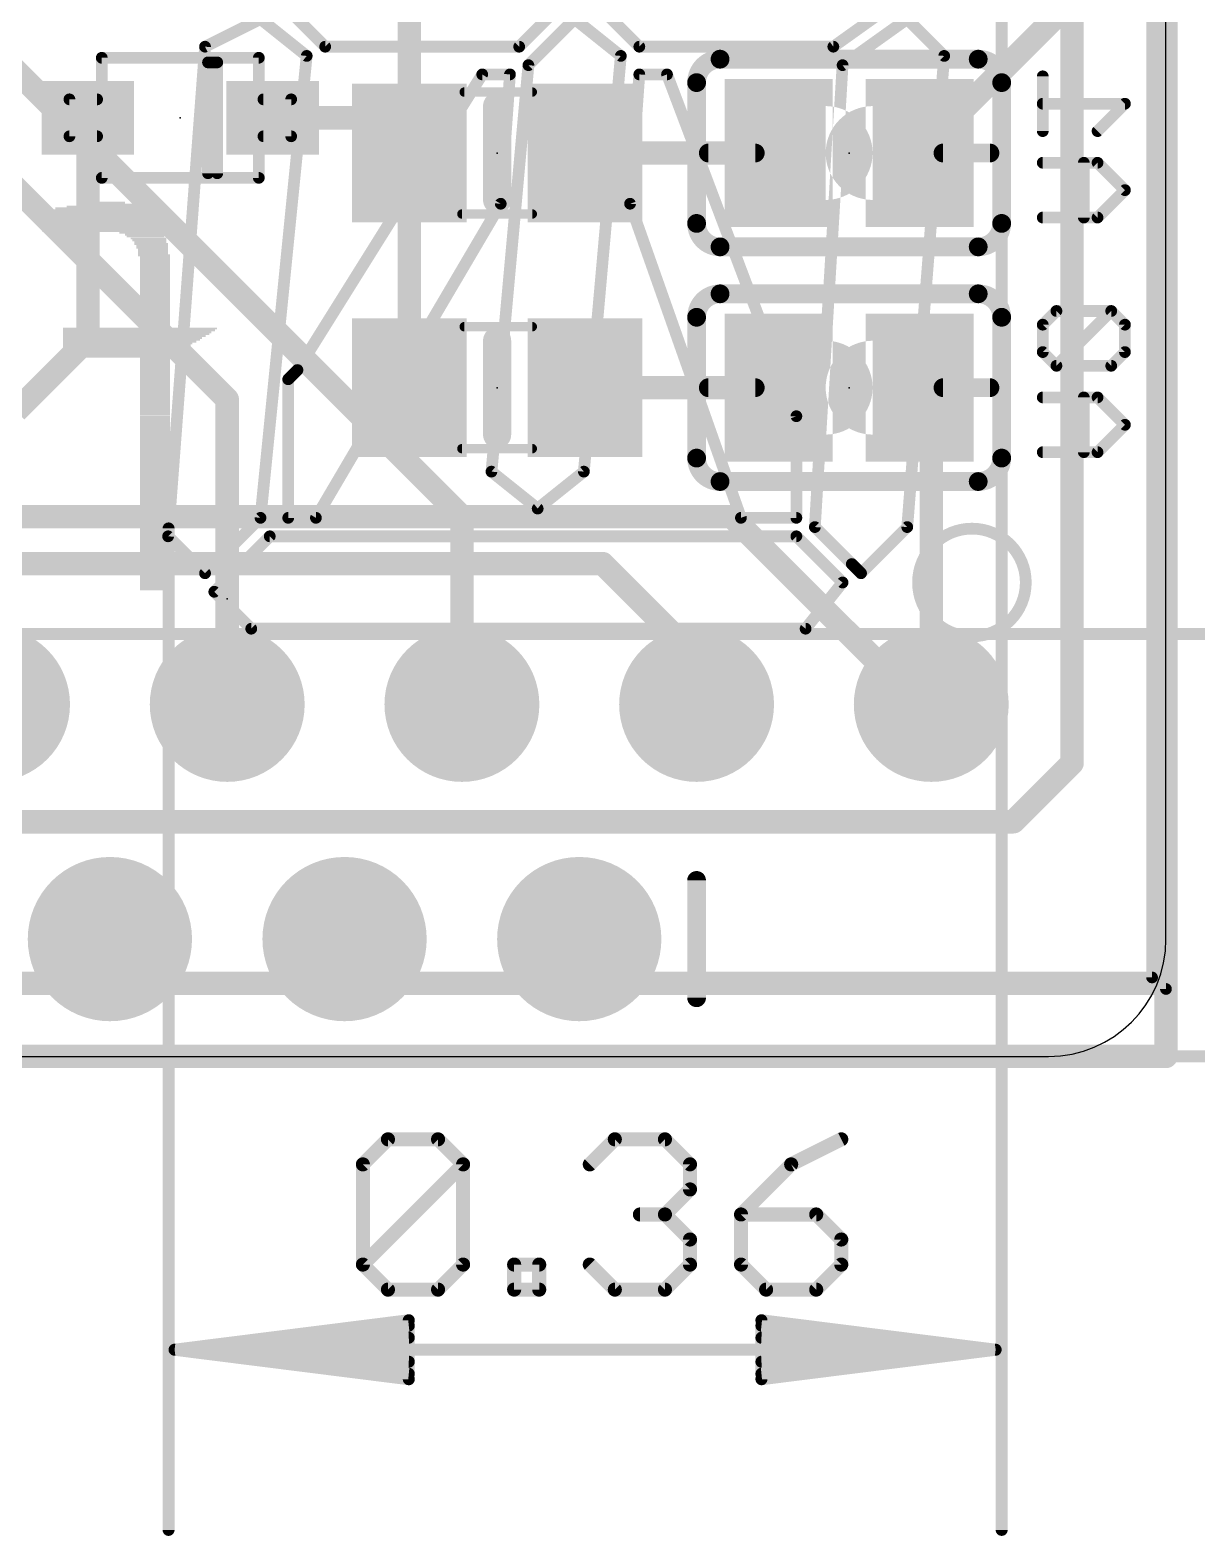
# Model space of a CAD drawing. Extents: x -25.5 to 33.9, y -16.6 to 18.1.
# Drawn here: x 13.11 to 25.73, y -16.62 to -0.32 of the extents above; entities that cross this region are included whole.
import ezdxf

# ---------------------------------------------------------------- set-up
doc = ezdxf.new("R2010")
doc.units = 0
for name, color, linetype in [('1', 12, 'CONTINUOUS'), ('16', 132, 'CONTINUOUS'), ('17', 110, 'CONTINUOUS'), ('20', 53, 'CONTINUOUS'), ('21', 40, 'CONTINUOUS'), ('22', 6, 'CONTINUOUS'), ('24', 53, 'CONTINUOUS'), ('47', 253, 'CONTINUOUS'), ('51', 253, 'CONTINUOUS'), ('52', 4, 'CONTINUOUS')]:
    doc.layers.add(name, color=color, linetype=linetype)

# ---------------------------------------------------------------- blocks, each defined once
blk = doc.blocks.new('RECT')
blk.add_solid([(-0.5, -0.5), (0.5, -0.5), (-0.5, 0.5), (0.5, 0.5)])
blk = doc.blocks.new('ROUNDP')
at = {"const_width": 0.5}
blk.add_lwpolyline([(0, -0.25, 1), (0, 0.25, 1), (0, -0.25)], format="xyb", dxfattribs=at)

msp = doc.modelspace()

# ---------------------------------------------------------------- linework, layer by layer
at = {"layer": '1', "const_width": 0.254}
for points in [[(25.4, 11.43), (25.4, -11.43)], [(24.384, -8.255), (24.384, 1.778)], [(17.78, -5.588), (11.811, 0.381)], [(15.24, -4.318), (11.43, -0.508)], [(15.24, -7.62), (15.24, -4.318)], [(17.78, -7.62), (17.78, -5.588)], [(15.24, -7.493), (15.24, -7.62)], [(23.749, -8.89), (24.384, -8.255)], [(-15.748, -8.89), (23.749, -8.89)], [(25.4, -11.43), (-25.4, -11.43)]]:
    msp.add_lwpolyline(points, dxfattribs=at)
at = {"layer": '1', "const_width": 0.127}
for points in [[(15.3035, -4.318, 1), (15.1765, -4.318)], [(15.1951, -4.3629, 1), (15.2849, -4.2731)], [(17.8435, -5.588, 1), (17.7165, -5.588)], [(17.7351, -5.6329, 1), (17.8249, -5.5431)], [(15.3035, -7.493, 1), (15.1765, -7.493)], [(15.1765, -7.62, 1), (15.3035, -7.62)], [(15.1765, -7.62, 1), (15.3035, -7.62)], [(17.7165, -7.62, 1), (17.8435, -7.62)], [(24.4289, -8.2999, 1), (24.3391, -8.2101)], [(24.3205, -8.255, 1), (24.4475, -8.255)], [(23.7041, -8.8451, 1), (23.7939, -8.9349)], [(23.749, -8.9535, 1), (23.749, -8.8265)], [(25.3365, -11.43, 1), (25.4635, -11.43)], [(25.4, -11.4935, 1), (25.4, -11.3665)]]:
    msp.add_lwpolyline(points, format="xyb", dxfattribs=at)
at = {"layer": '16', "const_width": 0.254}
for points in [[(25.4, 11.43), (25.4, -11.43)], [(17.211, -1.651), (17.211, 0.889)], [(22.733, -1.651), (24.384, 0)], [(13.732, -2.016), (13.732, -1.27)], [(13.732, -3.667), (13.732, -1.27)], [(15.732, -1.27), (16.83, -1.27)], [(16.83, -1.27), (17.211, -1.651)], [(17.211, -4.191), (17.211, -1.651)], [(21.209, -1.651), (19.111, -1.651)], [(12.954, -4.445), (13.732, -3.667)], [(21.209, -4.191), (19.111, -4.191)], [(22.733, -4.191), (22.86, -4.318)], [(22.86, -4.318), (22.86, -7.62)], [(-1.778, -5.588), (20.701, -5.588)], [(20.701, -5.588), (22.733, -7.62)], [(-0.508, -6.096), (19.304, -6.096)], [(19.304, -6.096), (20.32, -7.112)], [(20.32, -7.112), (20.32, -7.62)], [(22.733, -7.493), (22.86, -7.62)], [(22.733, -7.62), (22.86, -7.62)], [(25.4, -11.43), (-25.4, -11.43)]]:
    msp.add_lwpolyline(points, dxfattribs=at)
at = {"layer": '16', "const_width": 0.127}
for points in [[(13.7955, -1.27, 1), (13.6685, -1.27)], [(13.7955, -1.27, 1), (13.6685, -1.27)], [(15.732, -1.2065, 1), (15.732, -1.3335)], [(16.8749, -1.2251, 1), (16.7851, -1.3149)], [(16.83, -1.3335, 1), (16.83, -1.2065)], [(17.2745, -1.651, 1), (17.1475, -1.651)], [(17.1475, -1.651, 1), (17.2745, -1.651)], [(17.1661, -1.6959, 1), (17.2559, -1.6061)], [(19.111, -1.5875, 1), (19.111, -1.7145)], [(21.209, -1.7145, 1), (21.209, -1.5875)], [(22.6881, -1.6061, 1), (22.7779, -1.6959)], [(13.6685, -2.016, 1), (13.7955, -2.016)], [(13.7769, -3.7119, 1), (13.6871, -3.6221)], [(13.6685, -3.667, 1), (13.7955, -3.667)], [(19.111, -4.1275, 1), (19.111, -4.2545)], [(21.209, -4.2545, 1), (21.209, -4.1275)], [(22.7779, -4.1461, 1), (22.6881, -4.2359)], [(17.1475, -4.191, 1), (17.2745, -4.191)], [(22.9235, -4.318, 1), (22.7965, -4.318)], [(22.8151, -4.3629, 1), (22.9049, -4.2731)], [(20.7459, -5.5431, 1), (20.6561, -5.6329)], [(20.701, -5.6515, 1), (20.701, -5.5245)], [(19.3489, -6.0511, 1), (19.2591, -6.1409)], [(19.304, -6.1595, 1), (19.304, -6.0325)], [(20.3835, -7.112, 1), (20.2565, -7.112)], [(20.2751, -7.1569, 1), (20.3649, -7.0671)], [(22.7779, -7.4481, 1), (22.6881, -7.5379)], [(22.733, -7.5565, 1), (22.733, -7.6835)], [(22.86, -7.6835, 1), (22.86, -7.5565)], [(20.2565, -7.62, 1), (20.3835, -7.62)], [(22.6881, -7.6649, 1), (22.7779, -7.5751)], [(22.7965, -7.62, 1), (22.9235, -7.62)], [(22.8151, -7.6649, 1), (22.9049, -7.5751)], [(25.3365, -11.43, 1), (25.4635, -11.43)], [(25.4, -11.4935, 1), (25.4, -11.3665)]]:
    msp.add_lwpolyline(points, format="xyb", dxfattribs=at)
at = {"layer": '20'}
for p, q in [((25.4, -10.16), (25.4, 10.16)), ((-24.13, -11.43), (24.13, -11.43))]:
    msp.add_line(p, q, dxfattribs=at)
msp.add_arc((24.13, -10.16), 1.27, 270, 0, dxfattribs=at)
at = {"layer": '21', "const_width": 0.127}
for points in [[(25.4, 10.7), (25.4, -10.7)], [(25.4, -10.7), (0, -10.7)]]:
    msp.add_lwpolyline(points, dxfattribs=at)
at = {"layer": '21', "const_width": 0.0635}
for points in [[(25.3683, -10.7, 1), (25.4318, -10.7)], [(25.4, -10.7318, 1), (25.4, -10.6683)]]:
    msp.add_lwpolyline(points, format="xyb", dxfattribs=at)
at = {"layer": '22'}
for points, const_width in [([(13.882, -0.5882, 1), (13.882, -0.6518)], 0.0635), ([(13.9138, -0.62, 1), (13.8503, -0.62)], 0.0635), ([(15.032, -0.6382, 1), (15.032, -0.7018)], 0.0635), ([(15.0638, -0.67, 1), (15.0002, -0.67)], 0.0635), ([(15.1638, -0.67, 1), (15.1003, -0.67)], 0.0635), ([(15.132, -0.7018, 1), (15.132, -0.6382)], 0.0635), ([(15.6138, -0.62, 1), (15.5503, -0.62)], 0.0635), ([(15.582, -0.6518, 1), (15.582, -0.5882)], 0.0635), ([(20.574, -0.635, 0.4142), (20.32, -0.889)], 0.2032), ([(20.574, -0.5842, 1), (20.574, -0.6858)], 0.1016), ([(20.574, -0.6858, 1), (20.574, -0.5842)], 0.1016), ([(23.622, -0.889, 0.4142), (23.368, -0.635)], 0.2032), ([(23.368, -0.5842, 1), (23.368, -0.6858)], 0.1016), ([(23.368, -0.6858, 1), (23.368, -0.5842)], 0.1016), ([(20.3708, -0.889, 1), (20.2692, -0.889)], 0.1016), ([(23.6728, -0.889, 1), (23.5712, -0.889)], 0.1016), ([(24.0983, -0.8208, 1), (24.0348, -0.8208)], 0.0635), ([(20.2692, -0.889, 1), (20.3708, -0.889)], 0.1016), ([(23.5712, -0.889, 1), (23.6728, -0.889)], 0.1016), ([(18.2372, -1.143, 1), (18.0848, -1.143)], 0.1524), ([(24.0665, -1.0856, 1), (24.0665, -1.1491)], 0.0635), ([(24.9787, -1.1398, 1), (24.9338, -1.0949)], 0.0635), ([(24.9563, -1.1491, 1), (24.9563, -1.0856)], 0.0635), ([(24.0348, -1.414, 1), (24.0983, -1.414)], 0.0635), ([(24.6372, -1.3915, 1), (24.6821, -1.4364)], 0.0635), ([(24.0665, -1.7246, 1), (24.0665, -1.7881)], 0.0635), ([(24.5431, -1.7563, 1), (24.4796, -1.7563)], 0.0635), ([(24.6821, -1.7339, 1), (24.6372, -1.7788)], 0.0635), ([(24.6597, -1.7881, 1), (24.6597, -1.7246)], 0.0635), ([(13.882, -1.8883, 1), (13.882, -1.9518)], 0.0635), ([(13.8503, -1.92, 1), (13.9138, -1.92)], 0.0635), ([(15.0002, -1.87, 1), (15.0638, -1.87)], 0.0635), ([(15.1003, -1.87, 1), (15.1638, -1.87)], 0.0635), ([(15.5503, -1.92, 1), (15.6138, -1.92)], 0.0635), ([(15.582, -1.9518, 1), (15.582, -1.8883)], 0.0635), ([(18.0848, -2.159, 1), (18.2372, -2.159)], 0.1524), ([(24.9787, -2.0754, 1), (24.9338, -2.0305)], 0.0635), ([(24.9338, -2.0754, 1), (24.9787, -2.0305)], 0.0635), ([(20.32, -2.413, 0.4142), (20.574, -2.667)], 0.2032), ([(20.3708, -2.413, 1), (20.2692, -2.413)], 0.1016), ([(20.2692, -2.413, 1), (20.3708, -2.413)], 0.1016), ([(23.368, -2.667, 0.4142), (23.622, -2.413)], 0.2032), ([(23.6728, -2.413, 1), (23.5712, -2.413)], 0.1016), ([(23.5712, -2.413, 1), (23.6728, -2.413)], 0.1016), ([(24.0665, -2.3177, 1), (24.0665, -2.3813)], 0.0635), ([(24.4796, -2.3495, 1), (24.5431, -2.3495)], 0.0635), ([(24.6372, -2.327, 1), (24.6821, -2.372)], 0.0635), ([(24.6597, -2.3813, 1), (24.6597, -2.3177)], 0.0635), ([(20.574, -2.6162, 1), (20.574, -2.7178)], 0.1016), ([(20.574, -2.7178, 1), (20.574, -2.6162)], 0.1016), ([(23.368, -2.6162, 1), (23.368, -2.7178)], 0.1016), ([(23.368, -2.7178, 1), (23.368, -2.6162)], 0.1016), ([(20.574, -3.175, 0.4142), (20.32, -3.429)], 0.2032), ([(20.574, -3.1242, 1), (20.574, -3.2258)], 0.1016), ([(20.574, -3.2258, 1), (20.574, -3.1242)], 0.1016), ([(23.622, -3.429, 0.4142), (23.368, -3.175)], 0.2032), ([(23.368, -3.1242, 1), (23.368, -3.2258)], 0.1016), ([(23.368, -3.2258, 1), (23.368, -3.1242)], 0.1016), ([(20.3708, -3.429, 1), (20.2692, -3.429)], 0.1016), ([(20.2692, -3.429, 1), (20.3708, -3.429)], 0.1016), ([(23.6728, -3.429, 1), (23.5712, -3.429)], 0.1016), ([(23.5712, -3.429, 1), (23.6728, -3.429)], 0.1016), ([(24.2148, -3.3291, 1), (24.2148, -3.3926)], 0.0635), ([(24.2372, -3.3833, 1), (24.1923, -3.3384)], 0.0635), ([(24.8304, -3.3384, 1), (24.7855, -3.3833)], 0.0635), ([(24.8304, -3.3833, 1), (24.7855, -3.3384)], 0.0635), ([(24.808, -3.3926, 1), (24.808, -3.3291)], 0.0635), ([(18.2372, -3.683, 1), (18.0848, -3.683)], 0.1524), ([(24.044, -3.4867, 1), (24.089, -3.5316)], 0.0635), ([(24.0983, -3.5091, 1), (24.0348, -3.5091)], 0.0635), ([(24.988, -3.5091, 1), (24.9245, -3.5091)], 0.0635), ([(24.9338, -3.5316, 1), (24.9787, -3.4867)], 0.0635), ([(24.089, -3.7832, 1), (24.044, -3.8281)], 0.0635), ([(24.9787, -3.8281, 1), (24.9338, -3.7832)], 0.0635), ([(24.0348, -3.8057, 1), (24.0983, -3.8057)], 0.0635), ([(24.2148, -3.9222, 1), (24.2148, -3.9857)], 0.0635), ([(24.1923, -3.9315, 1), (24.2372, -3.9764)], 0.0635), ([(24.1923, -3.9764, 1), (24.2372, -3.9315)], 0.0635), ([(24.7855, -3.9315, 1), (24.8304, -3.9764)], 0.0635), ([(24.808, -3.9857, 1), (24.808, -3.9222)], 0.0635), ([(24.9245, -3.8057, 1), (24.988, -3.8057)], 0.0635), ([(24.0665, -4.2646, 1), (24.0665, -4.3281)], 0.0635), ([(24.5431, -4.2963, 1), (24.4796, -4.2963)], 0.0635), ([(24.6821, -4.2739, 1), (24.6372, -4.3188)], 0.0635), ([(24.6597, -4.3281, 1), (24.6597, -4.2646)], 0.0635), ([(24.9787, -4.6154, 1), (24.9338, -4.5705)], 0.0635), ([(24.9338, -4.6154, 1), (24.9787, -4.5705)], 0.0635), ([(18.0848, -4.699, 1), (18.2372, -4.699)], 0.1524), ([(20.32, -4.953, 0.4142), (20.574, -5.207)], 0.2032), ([(20.3708, -4.953, 1), (20.2692, -4.953)], 0.1016), ([(23.368, -5.207, 0.4142), (23.622, -4.953)], 0.2032), ([(23.6728, -4.953, 1), (23.5712, -4.953)], 0.1016), ([(24.0665, -4.8578, 1), (24.0665, -4.9212)], 0.0635), ([(24.4796, -4.8895, 1), (24.5431, -4.8895)], 0.0635), ([(24.6372, -4.867, 1), (24.6821, -4.912)], 0.0635), ([(24.6597, -4.9212, 1), (24.6597, -4.8578)], 0.0635), ([(20.2692, -4.953, 1), (20.3708, -4.953)], 0.1016), ([(23.5712, -4.953, 1), (23.6728, -4.953)], 0.1016), ([(20.574, -5.1562, 1), (20.574, -5.2578)], 0.1016), ([(20.574, -5.2578, 1), (20.574, -5.1562)], 0.1016), ([(23.368, -5.1562, 1), (23.368, -5.2578)], 0.1016), ([(23.368, -5.2578, 1), (23.368, -5.1562)], 0.1016)]:
    msp.add_lwpolyline(points, format="xyb", dxfattribs=dict(at, const_width=const_width))
for points, const_width in [([(15.582, -0.62), (13.882, -0.62)], 0.127), ([(13.882, -0.62), (13.882, -1.92)], 0.127), ([(15.132, -0.67), (15.032, -0.67)], 0.127), ([(15.032, -0.67), (15.032, -1.87)], 0.127), ([(15.132, -1.87), (15.132, -0.67)], 0.127), ([(15.582, -1.92), (15.582, -0.62)], 0.127), ([(23.368, -0.635), (20.574, -0.635)], 0.2032), ([(20.32, -0.889), (20.32, -2.413)], 0.2032), ([(23.622, -0.889), (23.622, -2.413)], 0.2032), ([(24.0665, -1.414), (24.0665, -0.8208)], 0.127), ([(18.161, -2.159), (18.161, -1.143)], 0.3048), ([(24.9563, -1.1174), (24.0665, -1.1174)], 0.127), ([(24.6597, -1.414), (24.9563, -1.1174)], 0.127), ([(24.6597, -1.7563), (24.0665, -1.7563)], 0.127), ([(24.5114, -2.3495), (24.5114, -1.7563)], 0.127), ([(24.9563, -2.0529), (24.6597, -1.7563)], 0.127), ([(13.882, -1.92), (15.582, -1.92)], 0.127), ([(24.6597, -2.3495), (24.9563, -2.0529)], 0.127), ([(24.0665, -2.3495), (24.6597, -2.3495)], 0.127), ([(20.574, -2.667), (23.368, -2.667)], 0.2032), ([(23.368, -3.175), (20.574, -3.175)], 0.2032), ([(20.32, -3.429), (20.32, -4.953)], 0.2032), ([(23.622, -3.429), (23.622, -4.953)], 0.2032), ([(24.2148, -3.3608), (24.0665, -3.5091)], 0.127), ([(24.808, -3.3608), (24.2148, -3.3608)], 0.127), ([(24.2148, -3.954), (24.808, -3.3608)], 0.127), ([(24.9563, -3.5091), (24.808, -3.3608)], 0.127), ([(18.161, -4.699), (18.161, -3.683)], 0.3048), ([(24.0665, -3.5091), (24.0665, -3.8057)], 0.127), ([(24.9563, -3.8057), (24.9563, -3.5091)], 0.127), ([(24.0665, -3.8057), (24.2148, -3.954)], 0.127), ([(24.808, -3.954), (24.9563, -3.8057)], 0.127), ([(24.2148, -3.954), (24.808, -3.954)], 0.127), ([(24.6597, -4.2963), (24.0665, -4.2963)], 0.127), ([(24.5114, -4.8895), (24.5114, -4.2963)], 0.127), ([(24.9563, -4.5929), (24.6597, -4.2963)], 0.127), ([(24.6597, -4.8895), (24.9563, -4.5929)], 0.127), ([(24.0665, -4.8895), (24.6597, -4.8895)], 0.127), ([(20.574, -5.207), (23.368, -5.207)], 0.2032)]:
    msp.add_lwpolyline(points, dxfattribs=dict(at, const_width=const_width))
at = {"layer": '24'}
for p in [(14.732, -1.27), (18.161, -1.651), (21.971, -1.651), (18.161, -4.191), (21.971, -4.191), (15.24, -6.477)]:
    msp.add_point(p, dxfattribs=at)
at = {"layer": '47'}
for points, const_width in [([(23.622, 5.969), (23.622, -16.555)], 0.13), ([(14.605, -5.715), (14.605, -16.555)], 0.13), ([(6.223, -6.858), (30.652, -6.858)], 0.13), ([(1.27, -11.43), (33.827, -11.43)], 0.13), ([(16.7083, -12.5985), (16.9795, -12.3273)], 0.1524), ([(16.9795, -12.3273), (17.5218, -12.3273)], 0.1524), ([(17.5218, -12.3273), (17.793, -12.5985)], 0.1524), ([(19.164, -12.5985), (19.4352, -12.3273)], 0.1524), ([(19.4352, -12.3273), (19.9775, -12.3273)], 0.1524), ([(19.9775, -12.3273), (20.2487, -12.5985)], 0.1524), ([(21.8859, -12.3273), (21.3435, -12.5985)], 0.1524), ([(16.7083, -13.6831), (16.7083, -12.5985)], 0.1524), ([(16.7083, -13.6831), (17.793, -12.5985)], 0.1524), ([(17.793, -12.5985), (17.793, -13.6831)], 0.1524), ([(20.2487, -12.5985), (20.2487, -12.8696)], 0.1524), ([(21.3435, -12.5985), (20.8012, -13.1408)], 0.1524), ([(20.2487, -12.8696), (19.9775, -13.1408)], 0.1524), ([(19.9775, -13.1408), (19.7064, -13.1408)], 0.1524), ([(19.9775, -13.1408), (20.2487, -13.412)], 0.1524), ([(20.8012, -13.1408), (20.8012, -13.6831)], 0.1524), ([(21.6147, -13.1408), (20.8012, -13.1408)], 0.1524), ([(21.8859, -13.412), (21.6147, -13.1408)], 0.1524), ([(20.2487, -13.412), (20.2487, -13.6831)], 0.1524), ([(21.8859, -13.6831), (21.8859, -13.412)], 0.1524), ([(16.9795, -13.9543), (16.7083, -13.6831)], 0.1524), ([(17.793, -13.6831), (17.5218, -13.9543)], 0.1524), ([(18.3455, -13.9543), (18.3455, -13.6831)], 0.1524), ([(18.3455, -13.6831), (18.6166, -13.6831)], 0.1524), ([(18.6166, -13.6831), (18.6166, -13.9543)], 0.1524), ([(19.4352, -13.9543), (19.164, -13.6831)], 0.1524), ([(20.2487, -13.6831), (19.9775, -13.9543)], 0.1524), ([(20.8012, -13.6831), (21.0724, -13.9543)], 0.1524), ([(21.6147, -13.9543), (21.8859, -13.6831)], 0.1524), ([(17.5218, -13.9543), (16.9795, -13.9543)], 0.1524), ([(18.6166, -13.9543), (18.3455, -13.9543)], 0.1524), ([(19.9775, -13.9543), (19.4352, -13.9543)], 0.1524), ([(21.0724, -13.9543), (21.6147, -13.9543)], 0.1524), ([(14.67, -14.605), (17.205, -14.2858)], 0.13), ([(14.67, -14.605), (17.205, -14.345)], 0.13), ([(17.205, -14.2858), (17.205, -14.9242)], 0.13), ([(23.557, -14.605), (21.022, -14.2858)], 0.13), ([(21.022, -14.2858), (21.022, -14.9242)], 0.13), ([(23.557, -14.605), (21.022, -14.345)], 0.13), ([(14.67, -14.605), (17.205, -14.475)], 0.13), ([(23.557, -14.605), (21.022, -14.475)], 0.13), ([(14.67, -14.605), (23.557, -14.605)], 0.13), ([(17.205, -14.9242), (14.67, -14.605)], 0.13), ([(17.205, -14.735), (14.67, -14.605)], 0.13), ([(17.205, -14.865), (14.67, -14.605)], 0.13), ([(21.022, -14.9242), (23.557, -14.605)], 0.13), ([(21.022, -14.735), (23.557, -14.605)], 0.13), ([(21.022, -14.865), (23.557, -14.605)], 0.13)]:
    msp.add_lwpolyline(points, dxfattribs=dict(at, const_width=const_width))
for points, const_width in [([(14.6375, -5.715, 1), (14.5725, -5.715)], 0.065), ([(16.9795, -12.2892, 1), (16.9795, -12.3654)], 0.0762), ([(17.0064, -12.3543, 1), (16.9525, -12.3004)], 0.0762), ([(17.5487, -12.3004, 1), (17.4949, -12.3543)], 0.0762), ([(17.5218, -12.3654, 1), (17.5218, -12.2892)], 0.0762), ([(19.4352, -12.2892, 1), (19.4352, -12.3654)], 0.0762), ([(19.4621, -12.3543, 1), (19.4083, -12.3004)], 0.0762), ([(20.0045, -12.3004, 1), (19.9506, -12.3543)], 0.0762), ([(19.9775, -12.3654, 1), (19.9775, -12.2892)], 0.0762), ([(21.9029, -12.3614, 1), (21.8688, -12.2932)], 0.0762), ([(16.7464, -12.5985, 1), (16.6702, -12.5985)], 0.0762), ([(16.6814, -12.5715, 1), (16.7353, -12.6254)], 0.0762), ([(17.8311, -12.5985, 1), (17.7549, -12.5985)], 0.0762), ([(17.8199, -12.6254, 1), (17.766, -12.5715)], 0.0762), ([(17.766, -12.6254, 1), (17.8199, -12.5715)], 0.0762), ([(19.1371, -12.5715, 1), (19.191, -12.6254)], 0.0762), ([(20.2868, -12.5985, 1), (20.2106, -12.5985)], 0.0762), ([(20.2218, -12.6254, 1), (20.2756, -12.5715)], 0.0762), ([(21.3265, -12.5644, 1), (21.3606, -12.6326)], 0.0762), ([(21.3705, -12.6254, 1), (21.3166, -12.5715)], 0.0762), ([(20.2106, -12.8696, 1), (20.2868, -12.8696)], 0.0762), ([(20.2756, -12.8966, 1), (20.2218, -12.8427)], 0.0762), ([(19.7064, -13.1027, 1), (19.7064, -13.1789)], 0.0762), ([(20.0045, -13.1139, 1), (19.9506, -13.1677)], 0.0762), ([(19.9506, -13.1139, 1), (20.0045, -13.1677)], 0.0762), ([(19.9775, -13.1789, 1), (19.9775, -13.1027)], 0.0762), ([(20.8393, -13.1408, 1), (20.7631, -13.1408)], 0.0762), ([(20.8012, -13.1027, 1), (20.8012, -13.1789)], 0.0762), ([(20.7743, -13.1139, 1), (20.8281, -13.1677)], 0.0762), ([(21.6416, -13.1139, 1), (21.5878, -13.1677)], 0.0762), ([(21.6147, -13.1789, 1), (21.6147, -13.1027)], 0.0762), ([(20.2868, -13.412, 1), (20.2106, -13.412)], 0.0762), ([(20.2218, -13.4389, 1), (20.2756, -13.385)], 0.0762), ([(21.924, -13.412, 1), (21.8478, -13.412)], 0.0762), ([(21.8589, -13.4389, 1), (21.9128, -13.385)], 0.0762), ([(16.7353, -13.6562, 1), (16.6814, -13.7101)], 0.0762), ([(16.6814, -13.6562, 1), (16.7353, -13.7101)], 0.0762), ([(16.6702, -13.6831, 1), (16.7464, -13.6831)], 0.0762), ([(17.7549, -13.6831, 1), (17.8311, -13.6831)], 0.0762), ([(17.8199, -13.7101, 1), (17.766, -13.6562)], 0.0762), ([(18.3836, -13.6831, 1), (18.3074, -13.6831)], 0.0762), ([(18.3455, -13.645, 1), (18.3455, -13.7212)], 0.0762), ([(18.6547, -13.6831, 1), (18.5785, -13.6831)], 0.0762), ([(18.6166, -13.7212, 1), (18.6166, -13.645)], 0.0762), ([(19.191, -13.6562, 1), (19.1371, -13.7101)], 0.0762), ([(20.2106, -13.6831, 1), (20.2868, -13.6831)], 0.0762), ([(20.2756, -13.7101, 1), (20.2218, -13.6562)], 0.0762), ([(20.8281, -13.6562, 1), (20.7743, -13.7101)], 0.0762), ([(20.7631, -13.6831, 1), (20.8393, -13.6831)], 0.0762), ([(21.8478, -13.6831, 1), (21.924, -13.6831)], 0.0762), ([(21.9128, -13.7101, 1), (21.8589, -13.6562)], 0.0762), ([(16.9795, -13.9162, 1), (16.9795, -13.9924)], 0.0762), ([(16.9525, -13.9812, 1), (17.0064, -13.9274)], 0.0762), ([(17.4949, -13.9274, 1), (17.5487, -13.9812)], 0.0762), ([(17.5218, -13.9924, 1), (17.5218, -13.9162)], 0.0762), ([(18.3455, -13.9162, 1), (18.3455, -13.9924)], 0.0762), ([(18.3074, -13.9543, 1), (18.3836, -13.9543)], 0.0762), ([(18.5785, -13.9543, 1), (18.6547, -13.9543)], 0.0762), ([(18.6166, -13.9924, 1), (18.6166, -13.9162)], 0.0762), ([(19.4352, -13.9162, 1), (19.4352, -13.9924)], 0.0762), ([(19.4083, -13.9812, 1), (19.4621, -13.9274)], 0.0762), ([(19.9506, -13.9274, 1), (20.0045, -13.9812)], 0.0762), ([(19.9775, -13.9924, 1), (19.9775, -13.9162)], 0.0762), ([(21.0724, -13.9162, 1), (21.0724, -13.9924)], 0.0762), ([(21.0454, -13.9812, 1), (21.0993, -13.9274)], 0.0762), ([(21.5878, -13.9274, 1), (21.6416, -13.9812)], 0.0762), ([(21.6147, -13.9924, 1), (21.6147, -13.9162)], 0.0762), ([(17.2375, -14.2858, 1), (17.1725, -14.2858)], 0.065), ([(17.2091, -14.318, 1), (17.2009, -14.2535)], 0.065), ([(17.2083, -14.3773, 1), (17.2017, -14.3127)], 0.065), ([(21.0261, -14.2535, 1), (21.0179, -14.318)], 0.065), ([(21.0545, -14.2858, 1), (20.9895, -14.2858)], 0.065), ([(21.0253, -14.3127, 1), (21.0187, -14.3773)], 0.065), ([(17.2067, -14.5075, 1), (17.2033, -14.4425)], 0.065), ([(21.0237, -14.4425, 1), (21.0203, -14.5075)], 0.065), ([(14.67, -14.5725, 1), (14.67, -14.6375)], 0.065), ([(14.6741, -14.5728, 1), (14.6659, -14.6372)], 0.065), ([(14.6683, -14.5725, 1), (14.6717, -14.6375)], 0.065), ([(14.6717, -14.5725, 1), (14.6683, -14.6375)], 0.065), ([(14.6733, -14.5727, 1), (14.6667, -14.6373)], 0.065), ([(14.6667, -14.5727, 1), (14.6733, -14.6373)], 0.065), ([(14.6659, -14.5728, 1), (14.6741, -14.6372)], 0.065), ([(23.5611, -14.6372, 1), (23.5529, -14.5728)], 0.065), ([(23.5529, -14.6372, 1), (23.5611, -14.5728)], 0.065), ([(23.5603, -14.6373, 1), (23.5537, -14.5727)], 0.065), ([(23.5537, -14.6373, 1), (23.5603, -14.5727)], 0.065), ([(23.5553, -14.6375, 1), (23.5587, -14.5725)], 0.065), ([(23.5587, -14.6375, 1), (23.5553, -14.5725)], 0.065), ([(23.557, -14.6375, 1), (23.557, -14.5725)], 0.065), ([(17.2017, -14.8973, 1), (17.2083, -14.8327)], 0.065), ([(17.2033, -14.7675, 1), (17.2067, -14.7025)], 0.065), ([(21.0203, -14.7025, 1), (21.0237, -14.7675)], 0.065), ([(21.0187, -14.8327, 1), (21.0253, -14.8973)], 0.065), ([(17.1725, -14.9242, 1), (17.2375, -14.9242)], 0.065), ([(17.2009, -14.9565, 1), (17.2091, -14.892)], 0.065), ([(21.0179, -14.892, 1), (21.0261, -14.9565)], 0.065), ([(20.9895, -14.9242, 1), (21.0545, -14.9242)], 0.065), ([(14.5725, -16.555, 1), (14.6375, -16.555)], 0.065), ([(23.5895, -16.555, 1), (23.6545, -16.555)], 0.065)]:
    msp.add_lwpolyline(points, format="xyb", dxfattribs=dict(at, const_width=const_width))
at = {"layer": '51', "const_width": 0.127}
for points in [[(25.25, 10.575), (25.25, -10.575)], [(16.3, -0.5), (15.8, 0)], [(18.9, 0), (18.4, -0.5)], [(19.7, -0.5), (19.2, 0)], [(22.5, 0), (21.8, -0.5)], [(15, -0.5), (15.6, -0.2)], [(15.6, -0.2), (16.1, -0.6)], [(19, -0.2), (18.5, -0.7)], [(19.5, -0.6), (19, -0.2)], [(22.6, -0.2), (21.9, -0.7)], [(23, -0.6), (22.6, -0.2)], [(14.6, -5.8), (15, -0.5)], [(18.4, -0.5), (16.3, -0.5)], [(21.8, -0.5), (19.7, -0.5)], [(16.1, -0.6), (15.6, -5.6)], [(18.5, -0.7), (18.1, -5.1)], [(19.1, -5.1), (19.5, -0.6)], [(21.9, -0.7), (21.6, -5.7)], [(22.6, -5.7), (23, -0.6)], [(18, -0.8), (16, -4)], [(18.3, -0.8), (18, -0.8)], [(18.2, -2.2), (18.3, -0.8)], [(19.7, -0.8), (19.6, -2.2)], [(20, -0.8), (19.7, -0.8)], [(21.4, -4.5), (20, -0.8)], [(16.2, -5.6), (18.2, -2.2)], [(19.6, -2.2), (20.8, -5.6)], [(16, -4), (15.9, -4.1)], [(15.9, -4.1), (15.9, -5.6)], [(21.4, -5.6), (21.4, -4.5)], [(18.1, -5.1), (18.6, -5.5)], [(18.6, -5.5), (19.1, -5.1)], [(15.6, -5.6), (15, -6.2)], [(15.9, -5.6), (16.2, -5.6)], [(20.8, -5.6), (21.4, -5.6)], [(21.6, -5.7), (22, -6.1)], [(22.1, -6.2), (22.6, -5.7)], [(15, -6.2), (14.6, -5.8)], [(15.1, -6.4), (15.7, -5.8)], [(15.7, -5.8), (21.4, -5.8)], [(21.4, -5.8), (21.9, -6.3)], [(22, -6.1), (22.1, -6.2)], [(15.5, -6.8), (15.1, -6.4)], [(21.9, -6.3), (21.5, -6.8)], [(21.5, -6.8), (15.5, -6.8)], [(25.25, -10.575), (0.15, -10.575)]]:
    msp.add_lwpolyline(points, dxfattribs=at)
at = {"layer": '51'}
for points, const_width in [([(15.0317, -0.5024, 1), (14.9683, -0.4976)], 0.0635), ([(14.9858, -0.4716, 1), (15.0142, -0.5284)], 0.0635), ([(16.3, -0.4682, 1), (16.3, -0.5317)], 0.0635), ([(16.2775, -0.5225, 1), (16.3225, -0.4775)], 0.0635), ([(18.3775, -0.4775, 1), (18.4225, -0.5225)], 0.0635), ([(18.4, -0.5317, 1), (18.4, -0.4682)], 0.0635), ([(19.7, -0.4682, 1), (19.7, -0.5317)], 0.0635), ([(19.6775, -0.5225, 1), (19.7225, -0.4775)], 0.0635), ([(21.7815, -0.4742, 1), (21.8185, -0.5258)], 0.0635), ([(21.8, -0.5317, 1), (21.8, -0.4682)], 0.0635), ([(16.1316, -0.6032, 1), (16.0684, -0.5968)], 0.0635), ([(16.0802, -0.6248, 1), (16.1198, -0.5752)], 0.0635), ([(18.4775, -0.6775, 1), (18.5225, -0.7225)], 0.0635), ([(18.5316, -0.7029, 1), (18.4684, -0.6971)], 0.0635), ([(19.5316, -0.6028, 1), (19.4684, -0.5972)], 0.0635), ([(19.4802, -0.6248, 1), (19.5198, -0.5752)], 0.0635), ([(21.9317, -0.7019, 1), (21.8683, -0.6981)], 0.0635), ([(21.8815, -0.6742, 1), (21.9185, -0.7258)], 0.0635), ([(23.0317, -0.6025, 1), (22.9683, -0.5975)], 0.0635), ([(22.9775, -0.6225, 1), (23.0225, -0.5775)], 0.0635), ([(18, -0.7683, 1), (18, -0.8317)], 0.0635), ([(18.0269, -0.8168, 1), (17.9731, -0.7832)], 0.0635), ([(18.3317, -0.8023, 1), (18.2683, -0.7977)], 0.0635), ([(18.3, -0.8317, 1), (18.3, -0.7683)], 0.0635), ([(19.7317, -0.8023, 1), (19.6683, -0.7977)], 0.0635), ([(19.7, -0.7683, 1), (19.7, -0.8317)], 0.0635), ([(20.0297, -0.7888, 1), (19.9703, -0.8112)], 0.0635), ([(20, -0.8317, 1), (20, -0.7683)], 0.0635), ([(18.1683, -2.1977, 1), (18.2317, -2.2023)], 0.0635), ([(18.2274, -2.2161, 1), (18.1726, -2.1839)], 0.0635), ([(19.6299, -2.1894, 1), (19.5701, -2.2106)], 0.0635), ([(19.5683, -2.1977, 1), (19.6317, -2.2023)], 0.0635), ([(15.9318, -4.1, 1), (15.8682, -4.1)], 0.0635), ([(15.8775, -4.0775, 1), (15.9225, -4.1225)], 0.0635), ([(15.9731, -3.9832, 1), (16.0269, -4.0168)], 0.0635), ([(16.0225, -4.0225, 1), (15.9775, -3.9775)], 0.0635), ([(21.4318, -4.5, 1), (21.3683, -4.5)], 0.0635), ([(21.3703, -4.5112, 1), (21.4297, -4.4888)], 0.0635), ([(18.1198, -5.0752, 1), (18.0802, -5.1248)], 0.0635), ([(19.1198, -5.1248, 1), (19.0802, -5.0752)], 0.0635), ([(18.0684, -5.0971, 1), (18.1316, -5.1029)], 0.0635), ([(19.0684, -5.0972, 1), (19.1316, -5.1028)], 0.0635), ([(15.6225, -5.6225, 1), (15.5775, -5.5775)], 0.0635), ([(15.9, -5.5683, 1), (15.9, -5.6318)], 0.0635), ([(16.2, -5.6318, 1), (16.2, -5.5683)], 0.0635), ([(18.5802, -5.4752, 1), (18.6198, -5.5248)], 0.0635), ([(18.5802, -5.5248, 1), (18.6198, -5.4752)], 0.0635), ([(20.8, -5.5683, 1), (20.8, -5.6318)], 0.0635), ([(21.4, -5.6318, 1), (21.4, -5.5683)], 0.0635), ([(15.5684, -5.5968, 1), (15.6316, -5.6032)], 0.0635), ([(15.8682, -5.6, 1), (15.9318, -5.6)], 0.0635), ([(16.1726, -5.5839, 1), (16.2274, -5.6161)], 0.0635), ([(20.7701, -5.6106, 1), (20.8299, -5.5894)], 0.0635), ([(21.3683, -5.6, 1), (21.4318, -5.6)], 0.0635), ([(21.6225, -5.6775, 1), (21.5775, -5.7225)], 0.0635), ([(21.5683, -5.6981, 1), (21.6317, -5.7019)], 0.0635), ([(22.5683, -5.6975, 1), (22.6317, -5.7025)], 0.0635), ([(22.6225, -5.7225, 1), (22.5775, -5.6775)], 0.0635), ([(23.3, -6.8831, 1), (23.3, -5.7169, 1), (23.3, -6.8831)], 0.127), ([(14.6225, -5.7775, 1), (14.5775, -5.8225)], 0.0635), ([(14.5683, -5.7976, 1), (14.6317, -5.8024)], 0.0635), ([(15.7, -5.7683, 1), (15.7, -5.8318)], 0.0635), ([(15.7225, -5.8225, 1), (15.6775, -5.7775)], 0.0635), ([(21.4225, -5.7775, 1), (21.3775, -5.8225)], 0.0635), ([(21.4, -5.8318, 1), (21.4, -5.7683)], 0.0635), ([(14.9775, -6.1775, 1), (15.0225, -6.2225)], 0.0635), ([(14.9775, -6.2225, 1), (15.0225, -6.1775)], 0.0635), ([(22.0225, -6.0775, 1), (21.9775, -6.1225)], 0.0635), ([(21.9775, -6.1225, 1), (22.0225, -6.0775)], 0.0635), ([(22.0775, -6.1775, 1), (22.1225, -6.2225)], 0.0635), ([(22.0775, -6.2225, 1), (22.1225, -6.1775)], 0.0635), ([(15.1225, -6.3775, 1), (15.0775, -6.4225)], 0.0635), ([(15.0775, -6.3775, 1), (15.1225, -6.4225)], 0.0635), ([(21.9248, -6.3198, 1), (21.8752, -6.2802)], 0.0635), ([(21.8775, -6.3225, 1), (21.9225, -6.2775)], 0.0635), ([(15.5, -6.7683, 1), (15.5, -6.8318)], 0.0635), ([(15.4775, -6.8225, 1), (15.5225, -6.7775)], 0.0635), ([(21.4752, -6.7802, 1), (21.5248, -6.8198)], 0.0635), ([(21.5, -6.8318, 1), (21.5, -6.7683)], 0.0635), ([(25.2183, -10.575, 1), (25.2817, -10.575)], 0.0635), ([(25.25, -10.6068, 1), (25.25, -10.5433)], 0.0635)]:
    msp.add_lwpolyline(points, format="xyb", dxfattribs=dict(at, const_width=const_width))
at = {"layer": '52'}
for points, const_width in [([(17.805, -0.991), (18.542, -0.991)], 0.1016), ([(13.532, -1.47), (13.532, -1.07)], 0.127), ([(13.532, -1.07), (13.832, -1.07)], 0.127), ([(15.932, -1.07), (15.632, -1.07)], 0.127), ([(15.932, -1.47), (15.932, -1.07)], 0.127), ([(13.832, -1.47), (13.532, -1.47)], 0.127), ([(15.632, -1.47), (15.932, -1.47)], 0.127), ([(20.955, -1.651), (20.447, -1.651)], 0.2032), ([(22.987, -1.651), (23.495, -1.651)], 0.2032), ([(17.78, -2.311), (18.542, -2.311)], 0.1016), ([(17.805, -3.531), (18.542, -3.531)], 0.1016), ([(20.955, -4.191), (20.447, -4.191)], 0.2032), ([(22.987, -4.191), (23.495, -4.191)], 0.2032), ([(17.78, -4.851), (18.542, -4.851)], 0.1016), ([(20.32, -9.525), (20.32, -10.795)], 0.2032)]:
    msp.add_lwpolyline(points, dxfattribs=dict(at, const_width=const_width))
for points, const_width in [([(17.805, -0.9656, 1), (17.805, -1.0164)], 0.0508), ([(18.542, -1.0164, 1), (18.542, -0.9656)], 0.0508), ([(21.717, -1.524, 1), (21.717, -1.778)], 1.27), ([(22.225, -1.778, 1), (22.225, -1.524)], 1.27), ([(13.5638, -1.07, 1), (13.5002, -1.07)], 0.0635), ([(13.532, -1.0383, 1), (13.532, -1.1018)], 0.0635), ([(13.832, -1.1018, 1), (13.832, -1.0383)], 0.0635), ([(15.632, -1.0383, 1), (15.632, -1.1018)], 0.0635), ([(15.9638, -1.07, 1), (15.9002, -1.07)], 0.0635), ([(15.932, -1.1018, 1), (15.932, -1.0383)], 0.0635), ([(13.5002, -1.47, 1), (13.5638, -1.47)], 0.0635), ([(13.532, -1.4383, 1), (13.532, -1.5017)], 0.0635), ([(13.832, -1.5017, 1), (13.832, -1.4383)], 0.0635), ([(15.632, -1.4383, 1), (15.632, -1.5017)], 0.0635), ([(15.9002, -1.47, 1), (15.9638, -1.47)], 0.0635), ([(15.932, -1.5017, 1), (15.932, -1.4383)], 0.0635), ([(20.447, -1.6002, 1), (20.447, -1.7018)], 0.1016), ([(20.955, -1.7018, 1), (20.955, -1.6002)], 0.1016), ([(22.987, -1.6002, 1), (22.987, -1.7018)], 0.1016), ([(23.495, -1.7018, 1), (23.495, -1.6002)], 0.1016), ([(17.78, -2.2856, 1), (17.78, -2.3364)], 0.0508), ([(18.542, -2.3364, 1), (18.542, -2.2856)], 0.0508), ([(17.805, -3.5056, 1), (17.805, -3.5564)], 0.0508), ([(18.542, -3.5564, 1), (18.542, -3.5056)], 0.0508), ([(21.717, -4.064, 1), (21.717, -4.318)], 1.27), ([(22.225, -4.318, 1), (22.225, -4.064)], 1.27), ([(20.447, -4.1402, 1), (20.447, -4.2418)], 0.1016), ([(20.955, -4.2418, 1), (20.955, -4.1402)], 0.1016), ([(22.987, -4.1402, 1), (22.987, -4.2418)], 0.1016), ([(23.495, -4.2418, 1), (23.495, -4.1402)], 0.1016), ([(17.78, -4.8256, 1), (17.78, -4.8764)], 0.0508), ([(18.542, -4.8764, 1), (18.542, -4.8256)], 0.0508), ([(20.3708, -9.525, 1), (20.2692, -9.525)], 0.1016), ([(20.2692, -10.795, 1), (20.3708, -10.795)], 0.1016)]:
    msp.add_lwpolyline(points, format="xyb", dxfattribs=dict(at, const_width=const_width))

# ---------------------------------------------------------------- block references
at = {"layer": '16', "yscale": 0.8}
for p in [(13.732, -1.27), (15.732, -1.27)]:
    msp.add_blockref('RECT', p, dxfattribs=at)
at = {"layer": '16'}
for p, xscale, yscale in [((17.211, -1.651), 1.24, 1.5), ((19.111, -1.651), 1.24, 1.5), ((21.209, -1.651), 1.1684, 1.6002), ((22.733, -1.651), 1.1684, 1.6002), ((21.209, -4.191), 1.1684, 1.6002), ((22.733, -4.191), 1.1684, 1.6002), ((17.211, -4.191), 1.24, 1.5), ((19.111, -4.191), 1.24, 1.5)]:
    msp.add_blockref('RECT', p, dxfattribs=dict(at, xscale=xscale, yscale=yscale))
at = {"layer": '17', "xscale": 1.6764, "yscale": 1.6764}
for p in [(12.7, -7.62), (12.7, -7.62), (15.24, -7.62), (15.24, -7.62), (17.78, -7.62), (17.78, -7.62), (20.32, -7.62), (20.32, -7.62), (22.86, -7.62), (22.86, -7.62)]:
    msp.add_blockref('ROUNDP', p, dxfattribs=at)
at = {"layer": '17', "xscale": 1.778, "yscale": 1.778, "rotation": 90}
for p in [(13.97, -10.16), (13.97, -10.16), (16.51, -10.16), (16.51, -10.16), (19.05, -10.16), (19.05, -10.16)]:
    msp.add_blockref('ROUNDP', p, dxfattribs=at)
at = {"layer": '22', "yscale": 0.0203, "rotation": 180}
for p, xscale in [((13.8176, -2.2911), 1.1582), ((13.8278, -2.2708), 1.0566), ((13.8582, -2.2504), 0.955), ((13.8887, -2.2301), 0.7722), ((13.9294, -2.2098), 0.6096), ((13.9903, -2.1895), 0.2845), ((13.8278, -2.3114), 1.1786), ((13.8379, -2.3317), 1.1989), ((13.8481, -2.352), 1.2192), ((13.8582, -2.3724), 1.2395), ((13.8582, -2.3927), 1.2395), ((13.8684, -2.413), 1.2598), ((13.8786, -2.4333), 1.2802), ((13.8786, -2.4536), 1.2802), ((13.8887, -2.474), 1.3005), ((13.8887, -2.4943), 1.3005), ((14.3154, -2.5146), 0.4877), ((14.3459, -2.5349), 0.4267), ((14.3561, -2.5552), 0.4064), ((14.3866, -2.5756), 0.3861), ((14.3967, -2.5959), 0.3658), ((14.4069, -2.6162), 0.3454), ((14.417, -2.6365), 0.3658), ((14.4272, -2.6568), 0.3454), ((14.4272, -2.6772), 0.3454), ((14.4475, -2.7584), 0.3454), ((14.4374, -2.6975), 0.3251), ((14.4374, -2.7178), 0.3251), ((14.4374, -2.7381), 0.3251), ((14.4577, -2.7788), 0.3251), ((14.4577, -2.7991), 0.3251), ((14.4577, -2.8194), 0.3251), ((14.4577, -2.8397), 0.3251), ((14.4577, -2.86), 0.3251), ((14.4577, -2.8804), 0.3251), ((14.4577, -2.9007), 0.3251), ((14.4577, -2.921), 0.3251), ((14.4577, -2.9413), 0.3251), ((14.4577, -2.9616), 0.3251), ((14.4577, -2.982), 0.3251), ((14.4577, -3.0023), 0.3251), ((14.4577, -3.0226), 0.3251), ((14.4577, -3.0429), 0.3251), ((14.4577, -3.0632), 0.3251), ((14.4577, -3.0836), 0.3251), ((14.4577, -3.1039), 0.3251), ((14.4577, -3.1242), 0.3251), ((14.4577, -3.1445), 0.3251), ((14.4577, -3.1648), 0.3251), ((14.4577, -3.1852), 0.3251), ((14.4577, -3.2055), 0.3251), ((14.4577, -3.2258), 0.3251), ((14.4577, -3.2461), 0.3251), ((14.4577, -3.2664), 0.3251), ((14.4577, -3.2868), 0.3251), ((14.4577, -3.3071), 0.3251), ((14.4577, -3.3274), 0.3251), ((14.4577, -3.3477), 0.3251), ((14.4577, -3.368), 0.3251), ((14.4577, -3.3884), 0.3251), ((14.4577, -3.4087), 0.3251), ((14.4577, -3.429), 0.3251), ((14.2646, -3.5916), 1.6053), ((14.2951, -3.5509), 1.6662), ((14.285, -3.5712), 1.6459), ((14.4577, -3.4493), 0.3251), ((14.4577, -3.4696), 0.3251), ((14.4577, -3.49), 0.3251), ((14.4577, -3.5103), 0.3251), ((14.4577, -3.5306), 0.3251), ((14.163, -3.7135), 1.4021), ((14.2545, -3.6119), 1.585), ((14.2342, -3.6322), 1.5443), ((14.2138, -3.6525), 1.5037), ((14.2037, -3.6728), 1.4834), ((14.1529, -3.7338), 1.3818), ((14.1326, -3.7541), 1.3411), ((14.1834, -3.6932), 1.4427), ((14.1224, -3.7744), 1.3208), ((14.1021, -3.7948), 1.2802), ((14.0818, -3.8151), 1.2395), ((14.0716, -3.8354), 1.2192), ((14.0513, -3.8557), 1.1786), ((14.4577, -3.876), 0.3251), ((14.4577, -3.8964), 0.3251), ((14.4577, -3.9167), 0.3251), ((14.4577, -3.937), 0.3251), ((14.4577, -3.9573), 0.3251), ((14.4577, -3.9776), 0.3251), ((14.4577, -3.998), 0.3251), ((14.4577, -4.0183), 0.3251), ((14.4577, -4.0386), 0.3251), ((14.4577, -4.0589), 0.3251), ((14.4577, -4.0792), 0.3251), ((14.4577, -4.0996), 0.3251), ((14.4577, -4.1199), 0.3251), ((14.4577, -4.1402), 0.3251), ((14.4577, -4.1605), 0.3251), ((14.4577, -4.1808), 0.3251), ((14.4577, -4.2012), 0.3251), ((14.4577, -4.2215), 0.3251), ((14.4577, -4.2418), 0.3251), ((14.4577, -4.2621), 0.3251), ((14.4577, -4.2824), 0.3251), ((14.4577, -4.3028), 0.3251), ((14.4577, -4.3231), 0.3251), ((14.4577, -4.3434), 0.3251), ((14.4577, -4.3637), 0.3251), ((14.4577, -4.384), 0.3251), ((14.4577, -4.4044), 0.3251), ((14.4577, -4.4247), 0.3251), ((14.4577, -4.445), 0.3251), ((14.4577, -4.4653), 0.3251), ((14.4577, -4.4856), 0.3251), ((14.4577, -4.506), 0.3251), ((14.4577, -4.5263), 0.3251), ((14.4577, -4.5466), 0.3251), ((14.4577, -4.5669), 0.3251), ((14.4577, -4.5872), 0.3251), ((14.4577, -4.6076), 0.3251), ((14.4577, -4.6279), 0.3251), ((14.4577, -4.6482), 0.3251), ((14.4577, -4.6685), 0.3251), ((14.4577, -4.6888), 0.3251), ((14.4577, -4.7092), 0.3251), ((14.4577, -4.7295), 0.3251), ((14.4577, -4.7498), 0.3251), ((14.4577, -4.7701), 0.3251), ((14.4577, -4.7904), 0.3251), ((14.4577, -4.8108), 0.3251), ((14.4577, -4.8311), 0.3251), ((14.4577, -4.8514), 0.3251), ((14.4577, -4.8717), 0.3251), ((14.4577, -4.892), 0.3251), ((14.4577, -4.9124), 0.3251), ((14.4577, -4.9327), 0.3251), ((14.4577, -4.953), 0.3251), ((14.4577, -4.9733), 0.3251), ((14.4577, -4.9936), 0.3251), ((14.4577, -5.014), 0.3251), ((14.4577, -5.0343), 0.3251), ((14.4577, -5.0546), 0.3251), ((14.4577, -5.0749), 0.3251), ((14.4577, -5.0952), 0.3251), ((14.4577, -5.1156), 0.3251), ((14.4577, -5.1359), 0.3251), ((14.4577, -5.1562), 0.3251), ((14.4577, -5.1765), 0.3251), ((14.4577, -5.1968), 0.3251), ((14.4577, -5.2172), 0.3251), ((14.4577, -5.2375), 0.3251), ((14.4577, -5.2578), 0.3251), ((14.4577, -5.2781), 0.3251), ((14.4577, -5.2984), 0.3251), ((14.4577, -5.3188), 0.3251), ((14.4577, -5.3391), 0.3251), ((14.4577, -5.3594), 0.3251), ((14.4577, -5.3797), 0.3251), ((14.4577, -5.4), 0.3251), ((14.4577, -5.4204), 0.3251), ((14.4577, -5.4407), 0.3251), ((14.4577, -5.461), 0.3251), ((14.4577, -5.4813), 0.3251), ((14.4577, -5.5016), 0.3251), ((14.4577, -5.522), 0.3251), ((14.4577, -5.5423), 0.3251), ((14.4577, -5.5626), 0.3251), ((14.4577, -5.5829), 0.3251), ((14.4577, -5.6032), 0.3251), ((14.4577, -5.6236), 0.3251), ((14.4577, -5.6439), 0.3251), ((14.4577, -5.6642), 0.3251), ((14.4577, -5.6845), 0.3251), ((14.4577, -5.7048), 0.3251), ((14.4577, -5.7252), 0.3251), ((14.4577, -5.7455), 0.3251), ((14.4577, -5.7658), 0.3251), ((14.4577, -5.7861), 0.3251), ((14.4577, -5.8064), 0.3251), ((14.4577, -5.8268), 0.3251), ((14.4577, -5.8471), 0.3251), ((14.4577, -5.8674), 0.3251), ((14.4577, -5.8877), 0.3251), ((14.4577, -5.908), 0.3251), ((14.4577, -5.9284), 0.3251), ((14.4577, -5.9487), 0.3251), ((14.4577, -5.969), 0.3251), ((14.4577, -5.9893), 0.3251), ((14.4577, -6.0096), 0.3251), ((14.4577, -6.03), 0.3251), ((14.4577, -6.0503), 0.3251), ((14.4577, -6.0706), 0.3251), ((14.4577, -6.0909), 0.3251), ((14.4577, -6.1112), 0.3251), ((14.4577, -6.1316), 0.3251), ((14.4577, -6.1519), 0.3251), ((14.4577, -6.1722), 0.3251), ((14.4577, -6.1925), 0.3251), ((14.4577, -6.2128), 0.3251), ((14.4577, -6.2332), 0.3251), ((14.4577, -6.2535), 0.3251), ((14.4577, -6.2738), 0.3251), ((14.4577, -6.2941), 0.3251), ((14.4577, -6.3144), 0.3251), ((14.4577, -6.3348), 0.3251), ((14.4577, -6.3551), 0.3251), ((14.4577, -6.3754), 0.3251)]:
    msp.add_blockref('RECT', p, dxfattribs=dict(at, xscale=xscale))
at = {"layer": '52', "xscale": 0.7501, "yscale": 1.4501}
for p in [(17.4439, -1.6522), (18.8917, -1.6522), (17.4439, -4.1921), (18.8917, -4.1921)]:
    msp.add_blockref('RECT', p, dxfattribs=at)
at = {"layer": '52', "xscale": 0.508, "yscale": 0.508, "rotation": 180}
for p in [(13.97, -10.16), (16.51, -10.16), (19.05, -10.16)]:
    msp.add_blockref('RECT', p, dxfattribs=at)

doc.saveas('drawing.dxf')
